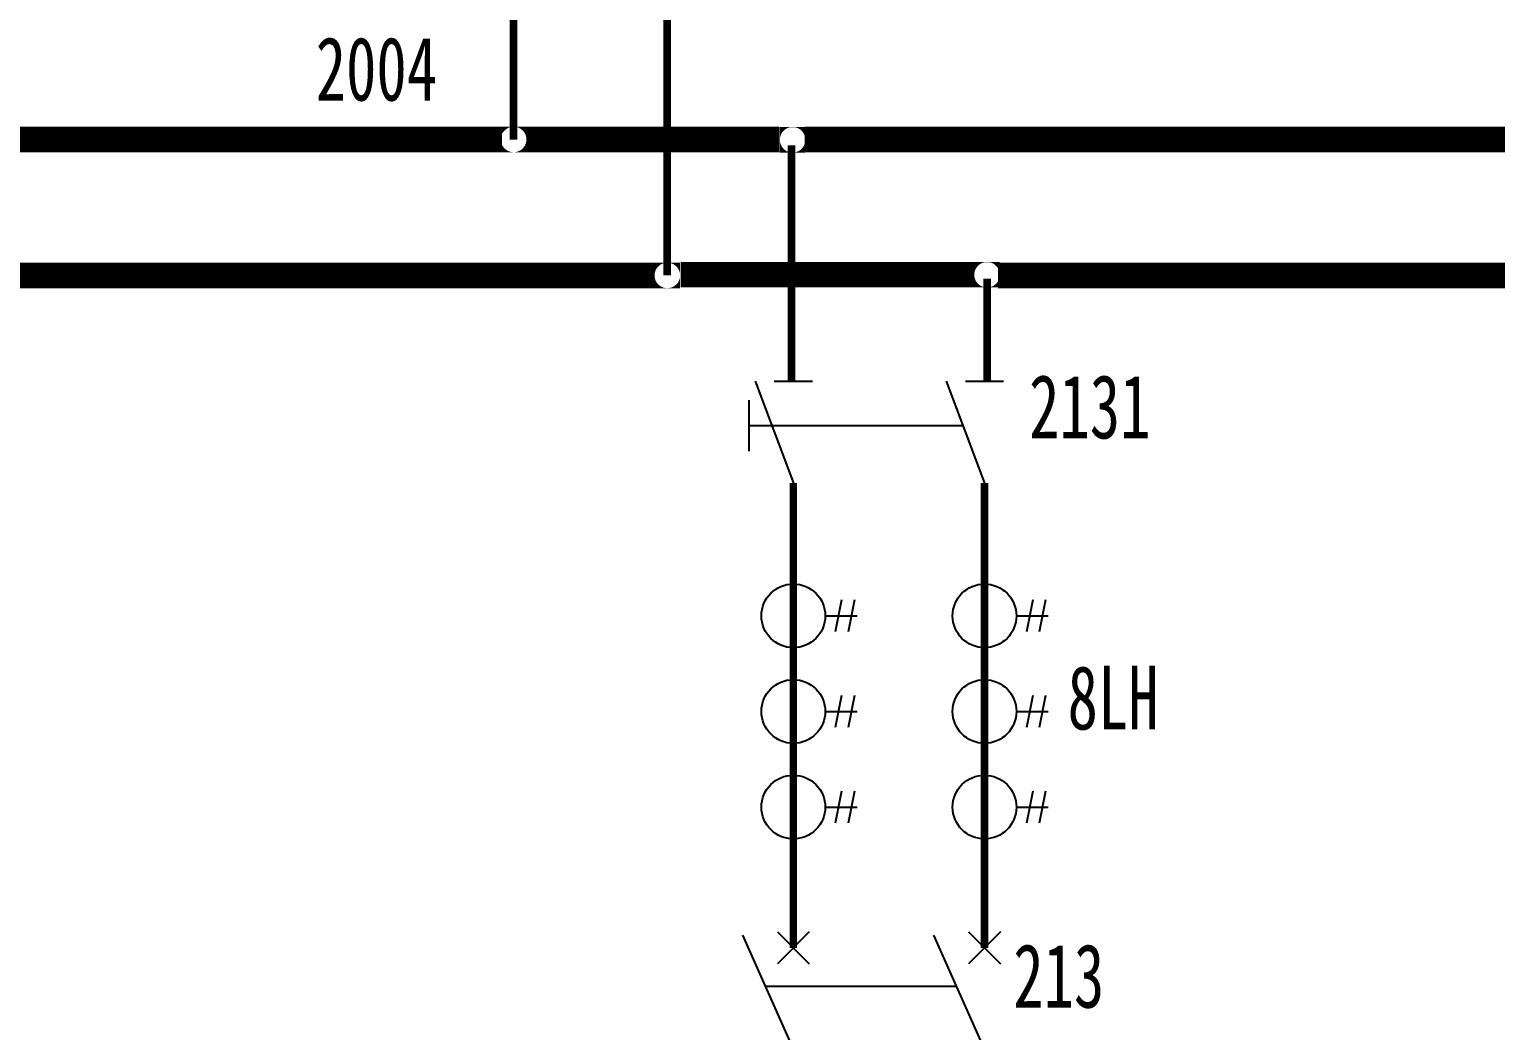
# Model space of a CAD drawing. Header units: millimetres. Extents: x 10667 to 23854, y -3427 to -2899.
# Drawn here: x 15503.4 to 15618.4, y -3233.3 to -3154.7 of the extents above; entities that cross this region are included whole.
import ezdxf

# ---------------------------------------------------------------- set-up
doc = ezdxf.new("R2010")
doc.units = ezdxf.units.MM
doc.header["$LTSCALE"] = 10
for name, color, linetype in [('BLOCK', 3, 'Continuous'), ('TEXT', 2, 'Continuous'), ('设    备', 3, 'Continuous'), ('设备编号', 2, 'Continuous'), ('连 接 线', 1, 'Continuous')]:
    doc.layers.add(name, color=color, linetype=linetype)
doc.styles.add('HZ', font='SimSun.ttf', dxfattribs={"width": 0.7})

# ---------------------------------------------------------------- blocks, each defined once
blk = doc.blocks.new('$LH')
at = {"color": 3}
for p, q in [((3.79, 1.25), (3.29, -1.25)), ((4.79, 1.25), (4.29, -1.25)), ((2.5, 0), (5, 0))]:
    blk.add_line(p, q, dxfattribs=at)
blk.add_circle((0, 0), 2.5, dxfattribs=at)

msp = doc.modelspace()

# ---------------------------------------------------------------- linework, layer by layer
at = {"layer": 'TEXT', "color": 3}
for p, q in [((15559.83, -3183.81), (15559.83, -3187.81)), ((15561.64, -3185.81), (15559.83, -3185.81))]:
    msp.add_line(p, q, dxfattribs=at)
at = {"layer": '设    备'}
for p, q in [((15560.33, -3182.31), (15563.33, -3190.31)), ((15561.83, -3182.31), (15564.83, -3182.31)), ((15575.33, -3182.31), (15578.33, -3190.31)), ((15576.83, -3182.31), (15579.83, -3182.31)), ((15559.33, -3225.76), (15563.33, -3234.76)), ((15564.58, -3225.51), (15562.08, -3228.01)), ((15562.08, -3225.51), (15564.58, -3228.01)), ((15574.33, -3225.76), (15578.33, -3234.76)), ((15577.08, -3225.51), (15579.58, -3228.01)), ((15579.58, -3225.51), (15577.08, -3228.01)), ((15561.1, -3229.76), (15576.1, -3229.76))]:
    msp.add_line(p, q, dxfattribs=at)
at = {"layer": '设    备', "color": 3}
msp.add_line((15576.64, -3185.81), (15561.64, -3185.81), dxfattribs=at)
at = {"layer": '设    备', "const_width": 0.6}
for points in [[(15563.33, -3190.31), (15563.33, -3191.81)], [(15578.33, -3190.31), (15578.33, -3191.81)]]:
    msp.add_lwpolyline(points, dxfattribs=at)
at = {"layer": '设    备'}
for p in [(15563.33, -3182.31), (15578.33, -3182.31), (15563.33, -3190.31), (15578.33, -3190.31), (15563.33, -3226.76), (15578.33, -3226.76)]:
    msp.add_point(p, dxfattribs=at)
at = {"layer": '连 接 线'}
for points, const_width in [([(15541.38, -3134.66), (15541.38, -3163.37)], 0.6), ([(15553.44, -3134.66), (15553.44, -3174.03)], 0.6), ([(15540.47, -3163.36), (15485.39, -3163.37)], 2), ([(15562.24, -3163.36), (15542.38, -3163.36)], 2), ([(15651.54, -3163.36), (15564.21, -3163.36)], 2), ([(15563.19, -3163.82), (15563.19, -3182.32)], 0.6), ([(15539.66, -3174.03), (15470.29, -3174.03)], 2), ([(15552.46, -3174.03), (15538.96, -3174.03)], 2), ([(15554.5, -3173.96), (15577.53, -3173.96)], 2), ([(15630.45, -3174.03), (15579.38, -3174.03)], 2), ([(15578.53, -3174.29), (15578.53, -3182.33)], 0.6), ([(15563.33, -3191.81), (15563.33, -3226.76)], 0.6), ([(15578.33, -3191.81), (15578.33, -3226.76)], 0.6)]:
    msp.add_lwpolyline(points, dxfattribs=dict(at, const_width=const_width))
for points in [[(15540.38, -3162.37), (15541.3, -3162.37), (15540.38, -3162.36), (15541.38, -3162.36)], [(15540.38, -3162.36), (15541.38, -3162.36), (15540.38, -3162.37), (15541.47, -3162.37)], [(15540.38, -3162.38), (15541.21, -3162.38), (15540.38, -3162.37), (15541.3, -3162.37)], [(15540.38, -3162.37), (15541.47, -3162.37), (15540.38, -3162.38), (15541.56, -3162.38)], [(15540.38, -3162.4), (15541.12, -3162.4), (15540.38, -3162.38), (15541.21, -3162.38)], [(15540.38, -3162.42), (15541.04, -3162.42), (15540.38, -3162.4), (15541.12, -3162.4)], [(15540.38, -3162.46), (15540.96, -3162.46), (15540.38, -3162.42), (15541.04, -3162.42)], [(15540.38, -3162.5), (15540.88, -3162.5), (15540.38, -3162.46), (15540.96, -3162.46)], [(15540.38, -3162.55), (15540.81, -3162.55), (15540.38, -3162.5), (15540.88, -3162.5)], [(15540.38, -3162.6), (15540.74, -3162.6), (15540.38, -3162.55), (15540.81, -3162.55)], [(15540.38, -3162.66), (15540.68, -3162.66), (15540.38, -3162.6), (15540.74, -3162.6)], [(15540.38, -3162.72), (15540.62, -3162.72), (15540.38, -3162.66), (15540.68, -3162.66)], [(15540.38, -3162.79), (15540.56, -3162.79), (15540.38, -3162.72), (15540.62, -3162.72)], [(15540.38, -3162.86), (15540.52, -3162.86), (15540.38, -3162.79), (15540.56, -3162.79)], [(15541.47, -3162.37), (15542.38, -3162.37), (15541.38, -3162.36), (15542.38, -3162.36)], [(15541.56, -3162.38), (15542.38, -3162.38), (15541.47, -3162.37), (15542.38, -3162.37)], [(15541.64, -3162.4), (15542.38, -3162.4), (15541.56, -3162.38), (15542.38, -3162.38)], [(15541.73, -3162.42), (15542.38, -3162.42), (15541.64, -3162.4), (15542.38, -3162.4)], [(15541.81, -3162.46), (15542.38, -3162.46), (15541.73, -3162.42), (15542.38, -3162.42)], [(15541.88, -3162.5), (15542.38, -3162.5), (15541.81, -3162.46), (15542.38, -3162.46)], [(15541.96, -3162.55), (15542.38, -3162.55), (15541.88, -3162.5), (15542.38, -3162.5)], [(15542.03, -3162.6), (15542.38, -3162.6), (15541.96, -3162.55), (15542.38, -3162.55)], [(15542.09, -3162.66), (15542.38, -3162.66), (15542.03, -3162.6), (15542.38, -3162.6)], [(15542.15, -3162.72), (15542.38, -3162.72), (15542.09, -3162.66), (15542.38, -3162.66)], [(15542.2, -3162.79), (15542.38, -3162.79), (15542.15, -3162.72), (15542.38, -3162.72)], [(15542.25, -3162.86), (15542.38, -3162.86), (15542.2, -3162.79), (15542.38, -3162.79)], [(15542.29, -3162.94), (15542.38, -3162.94), (15542.25, -3162.86), (15542.38, -3162.86)], [(15542.32, -3163.02), (15542.38, -3163.02), (15542.29, -3162.94), (15542.38, -3162.94)], [(15542.35, -3163.11), (15542.38, -3163.11), (15542.32, -3163.02), (15542.38, -3163.02)], [(15542.37, -3163.19), (15542.38, -3163.19), (15542.35, -3163.11), (15542.38, -3163.11)], [(15542.38, -3163.28), (15542.38, -3163.28), (15542.37, -3163.19), (15542.38, -3163.19)], [(15562.27, -3162.39), (15563.36, -3162.39), (15562.27, -3162.4), (15563.45, -3162.4)], [(15562.27, -3162.39), (15563.27, -3162.39), (15562.27, -3162.39), (15563.36, -3162.39)], [(15562.27, -3162.39), (15563.19, -3162.39), (15562.27, -3162.39), (15563.27, -3162.39)], [(15562.27, -3162.4), (15563.1, -3162.4), (15562.27, -3162.39), (15563.19, -3162.39)], [(15562.27, -3162.42), (15563.01, -3162.42), (15562.27, -3162.4), (15563.1, -3162.4)], [(15562.27, -3162.45), (15562.93, -3162.45), (15562.27, -3162.42), (15563.01, -3162.42)], [(15562.27, -3162.48), (15562.85, -3162.48), (15562.27, -3162.45), (15562.93, -3162.45)], [(15562.27, -3162.52), (15562.77, -3162.52), (15562.27, -3162.48), (15562.85, -3162.48)], [(15562.27, -3162.57), (15562.7, -3162.57), (15562.27, -3162.52), (15562.77, -3162.52)], [(15562.27, -3162.62), (15562.63, -3162.62), (15562.27, -3162.57), (15562.7, -3162.57)], [(15562.27, -3162.68), (15562.57, -3162.68), (15562.27, -3162.62), (15562.63, -3162.62)], [(15562.27, -3162.75), (15562.51, -3162.75), (15562.27, -3162.68), (15562.57, -3162.68)], [(15562.27, -3162.82), (15562.45, -3162.82), (15562.27, -3162.75), (15562.51, -3162.75)], [(15562.27, -3162.89), (15562.41, -3162.89), (15562.27, -3162.82), (15562.45, -3162.82)], [(15562.27, -3162.97), (15562.37, -3162.97), (15562.27, -3162.89), (15562.41, -3162.89)], [(15562.27, -3163.05), (15562.33, -3163.05), (15562.27, -3162.97), (15562.37, -3162.97)], [(15562.27, -3163.13), (15562.31, -3163.13), (15562.27, -3163.05), (15562.33, -3163.05)], [(15562.27, -3163.22), (15562.29, -3163.22), (15562.27, -3163.13), (15562.31, -3163.13)], [(15563.36, -3162.39), (15564.27, -3162.39), (15563.27, -3162.39), (15564.27, -3162.39)], [(15563.45, -3162.4), (15564.27, -3162.4), (15563.36, -3162.39), (15564.27, -3162.39)], [(15563.53, -3162.42), (15564.27, -3162.42), (15563.45, -3162.4), (15564.27, -3162.4)], [(15563.61, -3162.45), (15564.27, -3162.45), (15563.53, -3162.42), (15564.27, -3162.42)], [(15563.7, -3162.48), (15564.27, -3162.48), (15563.61, -3162.45), (15564.27, -3162.45)], [(15563.77, -3162.52), (15564.27, -3162.52), (15563.7, -3162.48), (15564.27, -3162.48)], [(15563.85, -3162.57), (15564.27, -3162.57), (15563.77, -3162.52), (15564.27, -3162.52)], [(15563.92, -3162.62), (15564.27, -3162.62), (15563.85, -3162.57), (15564.27, -3162.57)], [(15563.98, -3162.68), (15564.27, -3162.68), (15563.92, -3162.62), (15564.27, -3162.62)], [(15564.04, -3162.75), (15564.27, -3162.75), (15563.98, -3162.68), (15564.27, -3162.68)], [(15564.09, -3162.82), (15564.27, -3162.82), (15564.04, -3162.75), (15564.27, -3162.75)], [(15564.14, -3162.89), (15564.27, -3162.89), (15564.09, -3162.82), (15564.27, -3162.82)], [(15564.18, -3162.97), (15564.27, -3162.97), (15564.14, -3162.89), (15564.27, -3162.89)], [(15564.21, -3163.05), (15564.27, -3163.05), (15564.18, -3162.97), (15564.27, -3162.97)], [(15564.24, -3163.13), (15564.27, -3163.13), (15564.21, -3163.05), (15564.27, -3163.05)], [(15564.26, -3163.22), (15564.27, -3163.22), (15564.24, -3163.13), (15564.27, -3163.13)], [(15540.38, -3163.86), (15540.52, -3163.86), (15540.38, -3163.94), (15540.56, -3163.94)], [(15540.38, -3163.94), (15540.56, -3163.94), (15540.38, -3164.01), (15540.62, -3164.01)], [(15540.38, -3164.01), (15540.62, -3164.01), (15540.38, -3164.07), (15540.68, -3164.07)], [(15540.38, -3164.07), (15540.68, -3164.07), (15540.38, -3164.13), (15540.74, -3164.13)], [(15540.38, -3164.13), (15540.74, -3164.13), (15540.38, -3164.18), (15540.81, -3164.18)], [(15540.38, -3164.18), (15540.81, -3164.18), (15540.38, -3164.23), (15540.88, -3164.23)], [(15540.38, -3164.23), (15540.88, -3164.23), (15540.38, -3164.27), (15540.96, -3164.27)], [(15540.38, -3164.27), (15540.96, -3164.27), (15540.38, -3164.3), (15541.04, -3164.3)], [(15540.38, -3164.3), (15541.04, -3164.3), (15540.38, -3164.33), (15541.12, -3164.33)], [(15540.38, -3164.33), (15541.12, -3164.33), (15540.38, -3164.35), (15541.21, -3164.35)], [(15540.38, -3164.35), (15541.21, -3164.35), (15540.38, -3164.36), (15541.3, -3164.36)], [(15541.47, -3164.36), (15542.38, -3164.36), (15541.56, -3164.35), (15542.38, -3164.35)], [(15541.56, -3164.35), (15542.38, -3164.35), (15541.64, -3164.33), (15542.38, -3164.33)], [(15541.64, -3164.33), (15542.38, -3164.33), (15541.73, -3164.3), (15542.38, -3164.3)], [(15541.73, -3164.3), (15542.38, -3164.3), (15541.81, -3164.27), (15542.38, -3164.27)], [(15541.81, -3164.27), (15542.38, -3164.27), (15541.88, -3164.23), (15542.38, -3164.23)], [(15541.88, -3164.23), (15542.38, -3164.23), (15541.96, -3164.18), (15542.38, -3164.18)], [(15541.96, -3164.18), (15542.38, -3164.18), (15542.03, -3164.13), (15542.38, -3164.13)], [(15542.03, -3164.13), (15542.38, -3164.13), (15542.09, -3164.07), (15542.38, -3164.07)], [(15542.09, -3164.07), (15542.38, -3164.07), (15542.15, -3164.01), (15542.38, -3164.01)], [(15542.15, -3164.01), (15542.38, -3164.01), (15542.2, -3163.94), (15542.38, -3163.94)], [(15542.2, -3163.94), (15542.38, -3163.94), (15542.25, -3163.86), (15542.38, -3163.86)], [(15542.25, -3163.86), (15542.38, -3163.86), (15542.29, -3163.79), (15542.38, -3163.79)], [(15542.29, -3163.79), (15542.38, -3163.79), (15542.32, -3163.71), (15542.38, -3163.71)], [(15542.32, -3163.71), (15542.38, -3163.71), (15542.35, -3163.62), (15542.38, -3163.62)], [(15542.35, -3163.62), (15542.38, -3163.62), (15542.37, -3163.54), (15542.38, -3163.54)], [(15542.38, -3163.45), (15542.38, -3163.45), (15542.38, -3163.36)], [(15562.27, -3163.3), (15562.28, -3163.3), (15562.27, -3163.22), (15562.29, -3163.22)], [(15562.27, -3163.39), (15562.27, -3163.39), (15562.27, -3163.3), (15562.28, -3163.3)], [(15562.27, -3163.39), (15562.27, -3163.39), (15562.27, -3163.48), (15562.28, -3163.48)], [(15562.27, -3163.48), (15562.28, -3163.48), (15562.27, -3163.56), (15562.29, -3163.56)], [(15562.27, -3163.56), (15562.29, -3163.56), (15562.27, -3163.65), (15562.31, -3163.65)], [(15562.27, -3163.65), (15562.31, -3163.65), (15562.27, -3163.73), (15562.33, -3163.73)], [(15562.27, -3163.73), (15562.33, -3163.73), (15562.27, -3163.81), (15562.37, -3163.81)], [(15562.27, -3163.81), (15562.37, -3163.81), (15562.27, -3163.89), (15562.41, -3163.89)], [(15562.27, -3163.89), (15562.41, -3163.89), (15562.27, -3163.96), (15562.45, -3163.96)], [(15562.27, -3163.96), (15562.45, -3163.96), (15562.27, -3164.03), (15562.51, -3164.03)], [(15562.27, -3164.03), (15562.51, -3164.03), (15562.27, -3164.1), (15562.57, -3164.1)], [(15562.27, -3164.1), (15562.57, -3164.1), (15562.27, -3164.16), (15562.63, -3164.16)], [(15562.27, -3164.16), (15562.63, -3164.16), (15562.27, -3164.21), (15562.7, -3164.21)], [(15562.27, -3164.21), (15562.7, -3164.21), (15562.27, -3164.26), (15562.77, -3164.26)], [(15562.27, -3164.26), (15562.77, -3164.26), (15562.27, -3164.3), (15562.85, -3164.3)], [(15562.27, -3164.3), (15562.85, -3164.3), (15562.27, -3164.33), (15562.93, -3164.33)], [(15562.27, -3164.33), (15562.93, -3164.33), (15562.27, -3164.36), (15563.01, -3164.36)], [(15563.53, -3164.36), (15564.27, -3164.36), (15563.61, -3164.33), (15564.27, -3164.33)], [(15563.61, -3164.33), (15564.27, -3164.33), (15563.7, -3164.3), (15564.27, -3164.3)], [(15563.7, -3164.3), (15564.27, -3164.3), (15563.77, -3164.26), (15564.27, -3164.26)], [(15563.77, -3164.26), (15564.27, -3164.26), (15563.85, -3164.21), (15564.27, -3164.21)], [(15563.85, -3164.21), (15564.27, -3164.21), (15563.92, -3164.16), (15564.27, -3164.16)], [(15563.92, -3164.16), (15564.27, -3164.16), (15563.98, -3164.1), (15564.27, -3164.1)], [(15563.98, -3164.1), (15564.27, -3164.1), (15564.04, -3164.03), (15564.27, -3164.03)], [(15564.04, -3164.03), (15564.27, -3164.03), (15564.09, -3163.96), (15564.27, -3163.96)], [(15564.09, -3163.96), (15564.27, -3163.96), (15564.14, -3163.89), (15564.27, -3163.89)], [(15564.14, -3163.89), (15564.27, -3163.89), (15564.18, -3163.81), (15564.27, -3163.81)], [(15564.18, -3163.81), (15564.27, -3163.81), (15564.21, -3163.73), (15564.27, -3163.73)], [(15564.21, -3163.73), (15564.27, -3163.73), (15564.24, -3163.65), (15564.27, -3163.65)], [(15564.24, -3163.65), (15564.27, -3163.65), (15564.26, -3163.56), (15564.27, -3163.56)], [(15564.27, -3163.3), (15564.27, -3163.3), (15564.26, -3163.22), (15564.27, -3163.22)], [(15564.27, -3163.48), (15564.27, -3163.48), (15564.27, -3163.39)], [(15540.38, -3164.36), (15541.3, -3164.36), (15540.38, -3164.36), (15541.38, -3164.36)], [(15541.38, -3164.36), (15542.38, -3164.36), (15541.47, -3164.36), (15542.38, -3164.36)], [(15562.27, -3164.36), (15563.01, -3164.36), (15562.27, -3164.37), (15563.1, -3164.37)], [(15562.27, -3164.37), (15563.1, -3164.37), (15562.27, -3164.39), (15563.19, -3164.39)], [(15562.27, -3164.39), (15563.19, -3164.39), (15562.27, -3164.39), (15563.27, -3164.39)], [(15563.27, -3164.39), (15564.27, -3164.39), (15563.36, -3164.39), (15564.27, -3164.39)], [(15563.36, -3164.39), (15564.27, -3164.39), (15563.45, -3164.37), (15564.27, -3164.37)], [(15563.45, -3164.37), (15564.27, -3164.37), (15563.53, -3164.36), (15564.27, -3164.36)], [(15552.44, -3173.03), (15553.53, -3173.03), (15552.44, -3173.04), (15553.61, -3173.04)], [(15552.44, -3173.03), (15553.44, -3173.03), (15552.44, -3173.03), (15553.53, -3173.03)], [(15552.44, -3173.03), (15553.35, -3173.03), (15552.44, -3173.03), (15553.44, -3173.03)], [(15552.44, -3173.04), (15553.27, -3173.04), (15552.44, -3173.03), (15553.35, -3173.03)], [(15552.44, -3173.06), (15553.18, -3173.06), (15552.44, -3173.04), (15553.27, -3173.04)], [(15552.44, -3173.09), (15553.1, -3173.09), (15552.44, -3173.06), (15553.18, -3173.06)], [(15552.44, -3173.12), (15553.02, -3173.12), (15552.44, -3173.09), (15553.1, -3173.09)], [(15552.44, -3173.16), (15552.94, -3173.16), (15552.44, -3173.12), (15553.02, -3173.12)], [(15552.44, -3173.21), (15552.87, -3173.21), (15552.44, -3173.16), (15552.94, -3173.16)], [(15552.44, -3173.26), (15552.8, -3173.26), (15552.44, -3173.21), (15552.87, -3173.21)], [(15552.44, -3173.32), (15552.73, -3173.32), (15552.44, -3173.26), (15552.8, -3173.26)], [(15552.44, -3173.39), (15552.67, -3173.39), (15552.44, -3173.32), (15552.73, -3173.32)], [(15552.44, -3173.45), (15552.62, -3173.45), (15552.44, -3173.39), (15552.67, -3173.39)], [(15552.44, -3173.53), (15552.57, -3173.53), (15552.44, -3173.45), (15552.62, -3173.45)], [(15552.44, -3173.61), (15552.53, -3173.61), (15552.44, -3173.53), (15552.57, -3173.53)], [(15553.53, -3173.03), (15554.44, -3173.03), (15553.44, -3173.03), (15554.44, -3173.03)], [(15553.61, -3173.04), (15554.44, -3173.04), (15553.53, -3173.03), (15554.44, -3173.03)], [(15553.7, -3173.06), (15554.44, -3173.06), (15553.61, -3173.04), (15554.44, -3173.04)], [(15553.78, -3173.09), (15554.44, -3173.09), (15553.7, -3173.06), (15554.44, -3173.06)], [(15553.86, -3173.12), (15554.44, -3173.12), (15553.78, -3173.09), (15554.44, -3173.09)], [(15553.94, -3173.16), (15554.44, -3173.16), (15553.86, -3173.12), (15554.44, -3173.12)], [(15554.01, -3173.21), (15554.44, -3173.21), (15553.94, -3173.16), (15554.44, -3173.16)], [(15554.08, -3173.26), (15554.44, -3173.26), (15554.01, -3173.21), (15554.44, -3173.21)], [(15554.15, -3173.32), (15554.44, -3173.32), (15554.08, -3173.26), (15554.44, -3173.26)], [(15554.21, -3173.39), (15554.44, -3173.39), (15554.15, -3173.32), (15554.44, -3173.32)], [(15554.26, -3173.45), (15554.44, -3173.45), (15554.21, -3173.39), (15554.44, -3173.39)], [(15554.31, -3173.53), (15554.44, -3173.53), (15554.26, -3173.45), (15554.44, -3173.45)], [(15554.35, -3173.61), (15554.44, -3173.61), (15554.31, -3173.53), (15554.44, -3173.53)], [(15577.53, -3172.97), (15578.53, -3172.97), (15577.53, -3172.98), (15578.62, -3172.98)], [(15577.53, -3172.98), (15578.44, -3172.98), (15577.53, -3172.97), (15578.53, -3172.97)], [(15577.53, -3172.98), (15578.62, -3172.98), (15577.53, -3172.99), (15578.7, -3172.99)], [(15577.53, -3172.99), (15578.36, -3172.99), (15577.53, -3172.98), (15578.44, -3172.98)], [(15577.53, -3173.01), (15578.27, -3173.01), (15577.53, -3172.99), (15578.36, -3172.99)], [(15577.53, -3173.03), (15578.19, -3173.03), (15577.53, -3173.01), (15578.27, -3173.01)], [(15577.53, -3173.07), (15578.11, -3173.07), (15577.53, -3173.03), (15578.19, -3173.03)], [(15577.53, -3173.11), (15578.03, -3173.11), (15577.53, -3173.07), (15578.11, -3173.07)], [(15577.53, -3173.15), (15577.96, -3173.15), (15577.53, -3173.11), (15578.03, -3173.11)], [(15577.53, -3173.21), (15577.89, -3173.21), (15577.53, -3173.15), (15577.96, -3173.15)], [(15577.53, -3173.27), (15577.82, -3173.27), (15577.53, -3173.21), (15577.89, -3173.21)], [(15577.53, -3173.33), (15577.76, -3173.33), (15577.53, -3173.27), (15577.82, -3173.27)], [(15577.53, -3173.4), (15577.71, -3173.4), (15577.53, -3173.33), (15577.76, -3173.33)], [(15577.53, -3173.47), (15577.66, -3173.47), (15577.53, -3173.4), (15577.71, -3173.4)], [(15577.53, -3173.55), (15577.62, -3173.55), (15577.53, -3173.47), (15577.66, -3173.47)], [(15577.53, -3173.63), (15577.59, -3173.63), (15577.53, -3173.55), (15577.62, -3173.55)], [(15578.62, -3172.98), (15579.53, -3172.98), (15578.53, -3172.97), (15579.53, -3172.97)], [(15578.7, -3172.99), (15579.53, -3172.99), (15578.62, -3172.98), (15579.53, -3172.98)], [(15578.79, -3173.01), (15579.53, -3173.01), (15578.7, -3172.99), (15579.53, -3172.99)], [(15578.87, -3173.03), (15579.53, -3173.03), (15578.79, -3173.01), (15579.53, -3173.01)], [(15578.95, -3173.07), (15579.53, -3173.07), (15578.87, -3173.03), (15579.53, -3173.03)], [(15579.03, -3173.11), (15579.53, -3173.11), (15578.95, -3173.07), (15579.53, -3173.07)], [(15579.1, -3173.15), (15579.53, -3173.15), (15579.03, -3173.11), (15579.53, -3173.11)], [(15579.17, -3173.21), (15579.53, -3173.21), (15579.1, -3173.15), (15579.53, -3173.15)], [(15579.24, -3173.27), (15579.53, -3173.27), (15579.17, -3173.21), (15579.53, -3173.21)], [(15579.3, -3173.33), (15579.53, -3173.33), (15579.24, -3173.27), (15579.53, -3173.27)], [(15579.35, -3173.4), (15579.53, -3173.4), (15579.3, -3173.33), (15579.53, -3173.33)], [(15579.4, -3173.47), (15579.53, -3173.47), (15579.35, -3173.4), (15579.53, -3173.4)], [(15579.44, -3173.55), (15579.53, -3173.55), (15579.4, -3173.47), (15579.53, -3173.47)], [(15579.47, -3173.63), (15579.53, -3173.63), (15579.44, -3173.55), (15579.53, -3173.55)], [(15552.44, -3173.69), (15552.5, -3173.69), (15552.44, -3173.61), (15552.53, -3173.61)], [(15552.44, -3173.77), (15552.47, -3173.77), (15552.44, -3173.69), (15552.5, -3173.69)], [(15552.44, -3173.85), (15552.46, -3173.85), (15552.44, -3173.77), (15552.47, -3173.77)], [(15552.44, -3173.94), (15552.44, -3173.94), (15552.44, -3173.85), (15552.46, -3173.85)], [(15552.44, -3174.12), (15552.44, -3174.12), (15552.44, -3174.2), (15552.46, -3174.2)], [(15552.44, -3174.2), (15552.46, -3174.2), (15552.44, -3174.29), (15552.47, -3174.29)], [(15552.44, -3174.29), (15552.47, -3174.29), (15552.44, -3174.37), (15552.5, -3174.37)], [(15552.44, -3174.37), (15552.5, -3174.37), (15552.44, -3174.45), (15552.53, -3174.45)], [(15552.44, -3174.45), (15552.53, -3174.45), (15552.44, -3174.53), (15552.57, -3174.53)], [(15552.44, -3174.53), (15552.57, -3174.53), (15552.44, -3174.6), (15552.62, -3174.6)], [(15552.44, -3174.6), (15552.62, -3174.6), (15552.44, -3174.67), (15552.67, -3174.67)], [(15552.44, -3174.67), (15552.67, -3174.67), (15552.44, -3174.74), (15552.73, -3174.74)], [(15554.15, -3174.74), (15554.44, -3174.74), (15554.21, -3174.67), (15554.44, -3174.67)], [(15554.21, -3174.67), (15554.44, -3174.67), (15554.26, -3174.6), (15554.44, -3174.6)], [(15554.26, -3174.6), (15554.44, -3174.6), (15554.31, -3174.53), (15554.44, -3174.53)], [(15554.31, -3174.53), (15554.44, -3174.53), (15554.35, -3174.45), (15554.44, -3174.45)], [(15554.38, -3173.69), (15554.44, -3173.69), (15554.35, -3173.61), (15554.44, -3173.61)], [(15554.35, -3174.45), (15554.44, -3174.45), (15554.38, -3174.37), (15554.44, -3174.37)], [(15554.41, -3173.77), (15554.44, -3173.77), (15554.38, -3173.69), (15554.44, -3173.69)], [(15554.38, -3174.37), (15554.44, -3174.37), (15554.41, -3174.29), (15554.44, -3174.29)], [(15554.43, -3173.85), (15554.44, -3173.85), (15554.41, -3173.77), (15554.44, -3173.77)], [(15554.41, -3174.29), (15554.44, -3174.29), (15554.43, -3174.2), (15554.44, -3174.2)], [(15554.44, -3173.94), (15554.44, -3173.94), (15554.43, -3173.85), (15554.44, -3173.85)], [(15554.44, -3174.12), (15554.44, -3174.12), (15554.44, -3174.03)], [(15577.53, -3173.71), (15577.56, -3173.71), (15577.53, -3173.63), (15577.59, -3173.63)], [(15577.53, -3173.8), (15577.54, -3173.8), (15577.53, -3173.71), (15577.56, -3173.71)], [(15577.53, -3173.89), (15577.53, -3173.89), (15577.53, -3173.8), (15577.54, -3173.8)], [(15577.53, -3174.06), (15577.53, -3174.06), (15577.53, -3174.15), (15577.54, -3174.15)], [(15577.53, -3174.15), (15577.54, -3174.15), (15577.53, -3174.23), (15577.56, -3174.23)], [(15577.53, -3174.23), (15577.56, -3174.23), (15577.53, -3174.32), (15577.59, -3174.32)], [(15577.53, -3174.32), (15577.59, -3174.32), (15577.53, -3174.4), (15577.62, -3174.4)], [(15577.53, -3174.4), (15577.62, -3174.4), (15577.53, -3174.47), (15577.66, -3174.47)], [(15577.53, -3174.47), (15577.66, -3174.47), (15577.53, -3174.55), (15577.71, -3174.55)], [(15577.53, -3174.55), (15577.71, -3174.55), (15577.53, -3174.62), (15577.76, -3174.62)], [(15577.53, -3174.62), (15577.76, -3174.62), (15577.53, -3174.68), (15577.82, -3174.68)], [(15577.53, -3174.68), (15577.82, -3174.68), (15577.53, -3174.74), (15577.89, -3174.74)], [(15579.17, -3174.74), (15579.53, -3174.74), (15579.24, -3174.68), (15579.53, -3174.68)], [(15579.24, -3174.68), (15579.53, -3174.68), (15579.3, -3174.62), (15579.53, -3174.62)], [(15579.3, -3174.62), (15579.53, -3174.62), (15579.35, -3174.55), (15579.53, -3174.55)], [(15579.35, -3174.55), (15579.53, -3174.55), (15579.4, -3174.47), (15579.53, -3174.47)], [(15579.4, -3174.47), (15579.53, -3174.47), (15579.44, -3174.4), (15579.53, -3174.4)], [(15579.44, -3174.4), (15579.53, -3174.4), (15579.47, -3174.32), (15579.53, -3174.32)], [(15579.5, -3173.71), (15579.53, -3173.71), (15579.47, -3173.63), (15579.53, -3173.63)], [(15579.47, -3174.32), (15579.53, -3174.32), (15579.5, -3174.23), (15579.53, -3174.23)], [(15579.51, -3173.8), (15579.53, -3173.8), (15579.5, -3173.71), (15579.53, -3173.71)], [(15579.5, -3174.23), (15579.53, -3174.23), (15579.51, -3174.15), (15579.53, -3174.15)], [(15579.53, -3173.89), (15579.53, -3173.89), (15579.51, -3173.8), (15579.53, -3173.8)], [(15579.53, -3174.06), (15579.53, -3174.06), (15579.53, -3173.97)], [(15552.44, -3174.74), (15552.73, -3174.74), (15552.44, -3174.79), (15552.8, -3174.79)], [(15552.44, -3174.79), (15552.8, -3174.79), (15552.44, -3174.85), (15552.87, -3174.85)], [(15552.44, -3174.85), (15552.87, -3174.85), (15552.44, -3174.89), (15552.94, -3174.89)], [(15552.44, -3174.89), (15552.94, -3174.89), (15552.44, -3174.93), (15553.02, -3174.93)], [(15552.44, -3174.93), (15553.02, -3174.93), (15552.44, -3174.97), (15553.1, -3174.97)], [(15552.44, -3174.97), (15553.1, -3174.97), (15552.44, -3174.99), (15553.18, -3174.99)], [(15552.44, -3174.99), (15553.18, -3174.99), (15552.44, -3175.01), (15553.27, -3175.01)], [(15552.44, -3175.01), (15553.27, -3175.01), (15552.44, -3175.02), (15553.35, -3175.02)], [(15552.44, -3175.02), (15553.35, -3175.02), (15552.44, -3175.03), (15553.44, -3175.03)], [(15553.44, -3175.03), (15554.44, -3175.03), (15553.53, -3175.02), (15554.44, -3175.02)], [(15553.53, -3175.02), (15554.44, -3175.02), (15553.61, -3175.01), (15554.44, -3175.01)], [(15553.61, -3175.01), (15554.44, -3175.01), (15553.7, -3174.99), (15554.44, -3174.99)], [(15553.7, -3174.99), (15554.44, -3174.99), (15553.78, -3174.97), (15554.44, -3174.97)], [(15553.78, -3174.97), (15554.44, -3174.97), (15553.86, -3174.93), (15554.44, -3174.93)], [(15553.86, -3174.93), (15554.44, -3174.93), (15553.94, -3174.89), (15554.44, -3174.89)], [(15553.94, -3174.89), (15554.44, -3174.89), (15554.01, -3174.85), (15554.44, -3174.85)], [(15554.01, -3174.85), (15554.44, -3174.85), (15554.08, -3174.79), (15554.44, -3174.79)], [(15554.08, -3174.79), (15554.44, -3174.79), (15554.15, -3174.74), (15554.44, -3174.74)], [(15577.53, -3174.74), (15577.89, -3174.74), (15577.53, -3174.79), (15577.96, -3174.79)], [(15577.53, -3174.79), (15577.96, -3174.79), (15577.53, -3174.84), (15578.03, -3174.84)], [(15577.53, -3174.84), (15578.03, -3174.84), (15577.53, -3174.88), (15578.11, -3174.88)], [(15577.53, -3174.88), (15578.11, -3174.88), (15577.53, -3174.91), (15578.19, -3174.91)], [(15577.53, -3174.91), (15578.19, -3174.91), (15577.53, -3174.94), (15578.27, -3174.94)], [(15577.53, -3174.94), (15578.27, -3174.94), (15577.53, -3174.96), (15578.36, -3174.96)], [(15577.53, -3174.96), (15578.36, -3174.96), (15577.53, -3174.97), (15578.44, -3174.97)], [(15577.53, -3174.97), (15578.44, -3174.97), (15577.53, -3174.97), (15578.53, -3174.97)], [(15578.53, -3174.97), (15579.53, -3174.97), (15578.62, -3174.97), (15579.53, -3174.97)], [(15578.62, -3174.97), (15579.53, -3174.97), (15578.7, -3174.96), (15579.53, -3174.96)], [(15578.7, -3174.96), (15579.53, -3174.96), (15578.79, -3174.94), (15579.53, -3174.94)], [(15578.79, -3174.94), (15579.53, -3174.94), (15578.87, -3174.91), (15579.53, -3174.91)], [(15578.87, -3174.91), (15579.53, -3174.91), (15578.95, -3174.88), (15579.53, -3174.88)], [(15578.95, -3174.88), (15579.53, -3174.88), (15579.03, -3174.84), (15579.53, -3174.84)], [(15579.03, -3174.84), (15579.53, -3174.84), (15579.1, -3174.79), (15579.53, -3174.79)], [(15579.1, -3174.79), (15579.53, -3174.79), (15579.17, -3174.74), (15579.53, -3174.74)]]:
    msp.add_solid(points, dxfattribs=at)

# ---------------------------------------------------------------- block references
at = {"layer": 'BLOCK'}
for p in [(15563.33, -3200.72), (15578.33, -3200.72), (15563.33, -3208.22), (15578.33, -3208.22), (15563.33, -3215.72), (15578.33, -3215.72)]:
    msp.add_blockref('$LH', p, dxfattribs=at)

# ---------------------------------------------------------------- texts
at = {"layer": '设备编号', "color": 6, "style": 'HZ', "width": 0.7}
for s, p in [('2004', (15525.85, -3160.32)), ('2131', (15581.83, -3186.81)), ('8LH', (15584.85, -3209.63)), ('213', (15580.59, -3231.45))]:
    msp.add_text(s, height=5, dxfattribs=at).set_placement(p)

doc.saveas('drawing.dxf')
